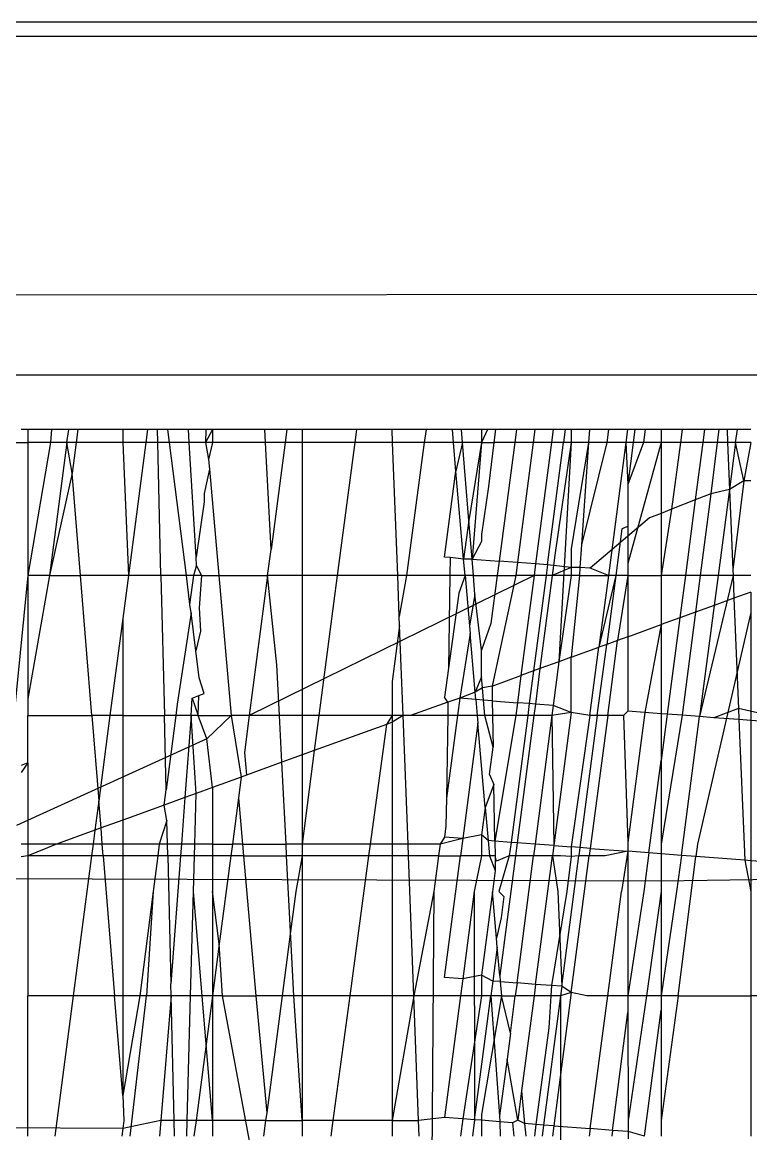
# Model space of a CAD drawing. Extents: x -24961 to 905641, y -154323 to 635957.
# Drawn here: x 437971.233 to 437974.488, y -143403.952 to -143398.983 of the extents above; entities that cross this region are included whole.
import ezdxf

# ---------------------------------------------------------------- set-up
doc = ezdxf.new("R2010")
doc.units = 0
doc.header["$LTSCALE"] = 1000
doc.header["$MEASUREMENT"] = 0

msp = doc.modelspace()

# ---------------------------------------------------------------- linework, layer by layer
for p, q in [((437979.5316, -143398.9833), (437951.9425, -143398.9833)), ((437976.3772, -143399.0477), (437951.8432, -143399.0477)), ((437976.4369, -143400.1998), (437950.0979, -143400.2167)), ((437976.4644, -143400.561), (437949.4643, -143400.561)), ((437971.2572, -143400.8037), (437971.228, -143400.8037)), ((437971.2572, -143400.8037), (437971.2572, -143400.8615)), ((437971.3636, -143400.8037), (437971.2572, -143400.8037)), ((437971.3636, -143400.8037), (437971.3584, -143400.8615)), ((437971.44, -143400.8037), (437971.3636, -143400.8037)), ((437971.4324, -143400.8615), (437971.44, -143400.8037)), ((437971.4815, -143400.8037), (437971.44, -143400.8037)), ((437971.4815, -143400.8037), (437971.4739, -143400.8615)), ((437971.6815, -143400.8037), (437971.4815, -143400.8037)), ((437971.6815, -143400.8037), (437971.6815, -143400.8615)), ((437971.7926, -143400.8037), (437971.6815, -143400.8037)), ((437971.7926, -143400.8037), (437971.785, -143400.8615)), ((437971.8364, -143400.8037), (437971.7926, -143400.8037)), ((437971.8378, -143400.8615), (437971.8364, -143400.8037)), ((437971.8835, -143400.8037), (437971.8364, -143400.8037)), ((437971.8908, -143400.8615), (437971.8835, -143400.8037)), ((437971.975, -143400.8037), (437971.8835, -143400.8037)), ((437971.9785, -143400.8615), (437971.975, -143400.8037)), ((437972.0535, -143400.8037), (437971.975, -143400.8037)), ((437972.0535, -143400.8037), (437972.052, -143400.8615)), ((437972.0825, -143400.8037), (437972.052, -143400.8615)), ((437972.0825, -143400.8037), (437972.0535, -143400.8037)), ((437972.0825, -143400.8037), (437972.0825, -143400.8615)), ((437972.317, -143400.8037), (437972.0825, -143400.8037)), ((437972.3199, -143400.8615), (437972.317, -143400.8037)), ((437972.4148, -143400.8037), (437972.317, -143400.8037)), ((437972.4148, -143400.8037), (437972.4072, -143400.8615)), ((437972.4834, -143400.8037), (437972.4148, -143400.8037)), ((437972.7259, -143400.8037), (437972.4834, -143400.8037)), ((437972.4834, -143400.8037), (437972.4834, -143400.8615)), ((437972.7259, -143400.8037), (437972.7183, -143400.8615)), ((437972.8856, -143400.8037), (437972.7259, -143400.8037)), ((437972.8878, -143400.8615), (437972.8856, -143400.8037)), ((437973.037, -143400.8037), (437972.8856, -143400.8037)), ((437973.037, -143400.8037), (437973.0292, -143400.8615)), ((437973.1546, -143400.8037), (437973.037, -143400.8037)), ((437973.1597, -143400.8615), (437973.1546, -143400.8037)), ((437973.1957, -143400.8037), (437973.1546, -143400.8037)), ((437973.2004, -143400.8615), (437973.1957, -143400.8037)), ((437973.2853, -143400.8037), (437973.1957, -143400.8037)), ((437973.2853, -143400.8037), (437973.2853, -143400.8615)), ((437973.3117, -143400.8037), (437973.2853, -143400.8037)), ((437973.3117, -143400.8037), (437973.2853, -143400.8615)), ((437973.3481, -143400.8037), (437973.3117, -143400.8037)), ((437973.3481, -143400.8037), (437973.3404, -143400.8615)), ((437973.441, -143400.8037), (437973.3481, -143400.8037)), ((437973.441, -143400.8037), (437973.4334, -143400.8615)), ((437973.5233, -143400.8037), (437973.441, -143400.8037)), ((437973.5233, -143400.8037), (437973.5157, -143400.8615)), ((437973.6055, -143400.8037), (437973.5233, -143400.8037)), ((437973.6055, -143400.8037), (437973.5979, -143400.8615)), ((437973.6592, -143400.8037), (437973.6055, -143400.8037)), ((437973.6592, -143400.8037), (437973.6516, -143400.8615)), ((437973.6862, -143400.8037), (437973.6592, -143400.8037)), ((437973.6862, -143400.8037), (437973.6862, -143400.8615)), ((437973.7668, -143400.8037), (437973.6862, -143400.8037)), ((437973.7668, -143400.8037), (437973.7629, -143400.8615)), ((437973.8523, -143400.8037), (437973.7668, -143400.8037)), ((437973.8523, -143400.8037), (437973.8447, -143400.8615)), ((437973.9378, -143400.8037), (437973.8523, -143400.8037)), ((437973.9378, -143400.8037), (437973.9302, -143400.8615)), ((437973.9703, -143400.8037), (437973.9378, -143400.8037)), ((437973.9703, -143400.8037), (437973.9627, -143400.8615)), ((437974.0168, -143400.8037), (437973.9703, -143400.8037)), ((437974.0168, -143400.8037), (437974.0092, -143400.8615)), ((437974.0871, -143400.8037), (437974.0168, -143400.8037)), ((437974.0871, -143400.8037), (437974.0871, -143400.8615)), ((437974.1813, -143400.8037), (437974.0871, -143400.8037)), ((437974.1813, -143400.8037), (437974.1737, -143400.8615)), ((437974.2815, -143400.8037), (437974.1813, -143400.8037)), ((437974.2815, -143400.8037), (437974.2739, -143400.8615)), ((437974.3458, -143400.8037), (437974.2815, -143400.8037)), ((437974.3458, -143400.8037), (437974.3384, -143400.8615)), ((437974.3819, -143400.8037), (437974.3458, -143400.8037)), ((437974.3819, -143400.8037), (437974.3843, -143400.8615)), ((437974.4281, -143400.8037), (437974.3819, -143400.8037)), ((437974.4205, -143400.8615), (437974.4281, -143400.8037)), ((437974.488, -143400.8037), (437974.4281, -143400.8037)), ((437971.1989, -143400.8615), (437971.2572, -143400.8615)), ((437971.2572, -143400.8615), (437971.2572, -143401.4569)), ((437971.3584, -143400.8615), (437971.2572, -143401.4569)), ((437971.3584, -143400.8615), (437971.2572, -143400.8615)), ((437971.4324, -143400.8615), (437971.3541, -143401.4569)), ((437971.4324, -143400.8615), (437971.3584, -143400.8615)), ((437971.4559, -143400.9989), (437971.4324, -143400.8615)), ((437971.4739, -143400.8615), (437971.4324, -143400.8615)), ((437971.4739, -143400.8615), (437971.4559, -143400.9989)), ((437971.6815, -143400.8615), (437971.4739, -143400.8615)), ((437971.6815, -143400.8615), (437971.7068, -143401.4569)), ((437971.785, -143400.8615), (437971.6815, -143400.8615)), ((437971.785, -143400.8615), (437971.7068, -143401.4569)), ((437971.8378, -143400.8615), (437971.785, -143400.8615)), ((437971.8523, -143401.4569), (437971.8378, -143400.8615)), ((437971.8908, -143400.8615), (437971.8378, -143400.8615)), ((437971.9659, -143401.4569), (437971.8908, -143400.8615)), ((437971.9785, -143400.8615), (437971.8908, -143400.8615)), ((437972.0092, -143401.3744), (437971.9785, -143400.8615)), ((437972.052, -143400.8615), (437971.9785, -143400.8615)), ((437972.052, -143400.8615), (437972.0653, -143400.9375)), ((437972.0825, -143400.8615), (437972.052, -143400.8615)), ((437972.0825, -143400.8615), (437972.0653, -143400.9375)), ((437972.3199, -143400.8615), (437972.0825, -143400.8615)), ((437972.3443, -143401.3409), (437972.3199, -143400.8615)), ((437972.4072, -143400.8615), (437972.3199, -143400.8615)), ((437972.4072, -143400.8615), (437972.3443, -143401.3409)), ((437972.4834, -143400.8615), (437972.4072, -143400.8615)), ((437972.4834, -143400.8615), (437972.4834, -143401.4569)), ((437972.7183, -143400.8615), (437972.4834, -143400.8615)), ((437972.7183, -143400.8615), (437972.6402, -143401.4569)), ((437972.8878, -143400.8615), (437972.7183, -143400.8615)), ((437972.9106, -143401.4569), (437972.8878, -143400.8615)), ((437973.0292, -143400.8615), (437972.8878, -143400.8615)), ((437973.0292, -143400.8615), (437972.9491, -143401.4569)), ((437973.1597, -143400.8615), (437973.0292, -143400.8615)), ((437973.1708, -143400.9899), (437973.1597, -143400.8615)), ((437973.2004, -143400.8615), (437973.1597, -143400.8615)), ((437973.2004, -143400.8615), (437973.1708, -143400.9899)), ((437973.2287, -143401.2114), (437973.2004, -143400.8615)), ((437973.2853, -143400.8615), (437973.2004, -143400.8615)), ((437973.2853, -143400.8615), (437973.2287, -143401.2114)), ((437973.2853, -143400.8615), (437973.2427, -143401.3835)), ((437973.2853, -143400.8615), (437973.3404, -143400.8615)), ((437973.3404, -143400.8615), (437973.3162, -143401.0582)), ((437973.4334, -143400.8615), (437973.3404, -143400.8615)), ((437973.4334, -143400.8615), (437973.3637, -143401.3927)), ((437973.5157, -143400.8615), (437973.4334, -143400.8615)), ((437973.5157, -143400.8615), (437973.4451, -143401.399)), ((437973.5979, -143400.8615), (437973.5157, -143400.8615)), ((437973.5979, -143400.8615), (437973.5265, -143401.4052)), ((437973.5797, -143401.4093), (437973.6516, -143400.8615)), ((437973.6516, -143400.8615), (437973.5979, -143400.8615)), ((437973.6862, -143400.8615), (437973.6125, -143401.3662)), ((437973.6862, -143400.8615), (437973.6311, -143401.842)), ((437973.6862, -143400.8615), (437973.6516, -143400.8615)), ((437973.7629, -143400.8615), (437973.6862, -143401.3371)), ((437973.7629, -143400.8615), (437973.6862, -143400.8615)), ((437973.8447, -143400.8615), (437973.7318, -143401.3191)), ((437973.7629, -143400.8615), (437973.7318, -143401.3191)), ((437973.8447, -143400.8615), (437973.7629, -143400.8615)), ((437973.9302, -143400.8615), (437973.8447, -143400.8615)), ((437973.9302, -143400.8615), (437973.8517, -143401.4569)), ((437973.9302, -143400.8615), (437973.938, -143401.0503)), ((437973.9627, -143400.8615), (437973.9302, -143400.8615)), ((437973.9627, -143400.8615), (437973.938, -143401.0503)), ((437974.0092, -143400.8615), (437973.938, -143401.0503)), ((437974.0871, -143400.8615), (437973.9381, -143401.4026)), ((437974.0092, -143400.8615), (437973.9627, -143400.8615)), ((437974.0871, -143400.8615), (437974.0092, -143400.8615)), ((437974.0871, -143400.8615), (437974.0871, -143401.1791)), ((437974.1737, -143400.8615), (437974.0871, -143400.8615)), ((437974.1737, -143400.8615), (437974.1345, -143401.1604)), ((437974.2739, -143400.8615), (437974.1737, -143400.8615)), ((437974.2739, -143400.8615), (437974.2401, -143401.1187)), ((437974.3384, -143400.8615), (437974.2739, -143400.8615)), ((437974.3384, -143400.8615), (437974.3089, -143401.0916)), ((437974.3843, -143400.8615), (437974.3384, -143400.8615)), ((437974.3843, -143400.8615), (437974.3929, -143401.0716)), ((437974.4205, -143400.8615), (437974.3843, -143400.8615)), ((437974.4205, -143400.8615), (437974.3929, -143401.0716)), ((437974.457, -143401.0332), (437974.4205, -143400.8615)), ((437974.488, -143400.8615), (437974.4205, -143400.8615)), ((437974.488, -143400.8615), (437974.457, -143401.0332)), ((437972.0653, -143400.9375), (437972.0692, -143400.9815)), ((437971.4559, -143400.9989), (437971.3541, -143401.4569)), ((437971.493, -143401.4569), (437971.4559, -143400.9989)), ((437972.0692, -143400.9815), (437972.0458, -143401.0895)), ((437972.0692, -143400.9815), (437972.111, -143401.4569)), ((437973.1194, -143401.374), (437973.1708, -143400.9899)), ((437973.2049, -143401.3833), (437973.1708, -143400.9899)), ((437973.3162, -143401.0582), (437973.2853, -143401.2741)), ((437973.938, -143401.0503), (437973.9381, -143401.2378)), ((437974.457, -143401.0332), (437974.3929, -143401.0716)), ((437974.457, -143401.0332), (437974.4076, -143401.4312)), ((437974.488, -143401.0332), (437974.457, -143401.0332)), ((437972.0458, -143401.0895), (437972.0448, -143401.1277)), ((437974.3089, -143401.0916), (437974.2401, -143401.1187)), ((437974.3089, -143401.0916), (437974.2621, -143401.4569)), ((437974.3929, -143401.0716), (437974.3089, -143401.0916)), ((437974.3929, -143401.0716), (437974.3423, -143401.4569)), ((437974.3929, -143401.0716), (437974.4076, -143401.4312)), ((437972.0448, -143401.1277), (437972.0092, -143401.3744)), ((437974.1345, -143401.1604), (437974.0871, -143401.4569)), ((437974.1345, -143401.1604), (437974.0871, -143401.1791)), ((437974.2401, -143401.1187), (437974.1345, -143401.1604)), ((437974.2401, -143401.1187), (437974.1957, -143401.4569)), ((437973.2287, -143401.2114), (437973.2049, -143401.3833)), ((437973.2427, -143401.3835), (437973.2287, -143401.2114)), ((437974.0352, -143401.1995), (437973.7708, -143401.4239)), ((437974.0871, -143401.1791), (437974.0352, -143401.1995)), ((437974.0871, -143401.1791), (437974.0871, -143401.4569)), ((437973.912, -143401.2481), (437973.8846, -143401.4569)), ((437973.9381, -143401.2378), (437973.912, -143401.2481)), ((437973.9381, -143401.2378), (437973.9381, -143401.4026)), ((437973.2853, -143401.3049), (437973.2427, -143401.3835)), ((437973.2853, -143401.2741), (437973.2853, -143401.3049)), ((437972.3291, -143401.4569), (437972.3443, -143401.3409)), ((437973.6862, -143401.3371), (437973.6862, -143401.4207)), ((437973.7318, -143401.3191), (437973.7249, -143401.4204)), ((437971.9987, -143401.4569), (437972.0116, -143401.4131)), ((437972.0116, -143401.4131), (437972.0092, -143401.3744)), ((437972.0116, -143401.4131), (437972.0336, -143401.4569)), ((437973.1453, -143401.376), (437973.1194, -143401.374)), ((437973.1453, -143401.376), (437973.144, -143401.4569)), ((437973.2049, -143401.3833), (437973.1453, -143401.376)), ((437973.2113, -143401.4569), (437973.2049, -143401.3833)), ((437973.2427, -143401.3835), (437973.2049, -143401.3833)), ((437973.2486, -143401.4569), (437973.2427, -143401.3835)), ((437973.2427, -143401.3835), (437973.3637, -143401.3927)), ((437973.3637, -143401.3927), (437973.3553, -143401.4569)), ((437973.4451, -143401.399), (437973.3637, -143401.3927)), ((437973.4451, -143401.399), (437973.4375, -143401.4569)), ((437973.5265, -143401.4052), (437973.4451, -143401.399)), ((437973.5265, -143401.4052), (437973.5198, -143401.4569)), ((437973.5797, -143401.4093), (437973.5265, -143401.4052)), ((437973.5797, -143401.4093), (437973.5735, -143401.4569)), ((437973.6066, -143401.4113), (437973.5797, -143401.4093)), ((437973.6066, -143401.4113), (437973.6007, -143401.4569)), ((437973.6125, -143401.3662), (437973.6066, -143401.4113)), ((437973.6862, -143401.4207), (437973.6066, -143401.4113)), ((437973.9381, -143401.4026), (437973.9382, -143401.4569)), ((437971.2572, -143401.4569), (437971.1704, -143402.3291)), ((437971.2572, -143401.4569), (437971.2572, -143402.0078)), ((437971.3541, -143401.4569), (437971.2572, -143402.0078)), ((437971.3541, -143401.4569), (437971.2572, -143401.4569)), ((437971.3541, -143401.4569), (437971.493, -143401.4569)), ((437971.7068, -143401.4569), (437971.493, -143401.4569)), ((437971.5438, -143402.0833), (437971.493, -143401.4569)), ((437971.7068, -143401.4569), (437971.6815, -143401.6496)), ((437971.8523, -143401.4569), (437971.7068, -143401.4569)), ((437971.9659, -143401.4569), (437971.8523, -143401.4569)), ((437971.8523, -143401.4569), (437971.8677, -143402.0833)), ((437971.9821, -143401.5857), (437971.9659, -143401.4569)), ((437971.9987, -143401.4569), (437971.9659, -143401.4569)), ((437971.9821, -143401.5857), (437971.9987, -143401.4569)), ((437972.0336, -143401.4569), (437971.9987, -143401.4569)), ((437972.0336, -143401.4569), (437972.0228, -143401.6009)), ((437972.0336, -143401.4569), (437972.111, -143401.4569)), ((437972.111, -143401.4569), (437972.3291, -143401.4569)), ((437972.111, -143401.4569), (437972.1661, -143402.0833)), ((437973.5198, -143401.4569), (437972.2468, -143402.0833)), ((437972.3291, -143401.4569), (437972.2468, -143402.0833)), ((437972.3705, -143401.8559), (437972.3291, -143401.4569)), ((437972.4834, -143401.4569), (437972.3291, -143401.4569)), ((437972.6402, -143401.4569), (437972.4834, -143401.4569)), ((437972.4834, -143401.4569), (437972.4834, -143402.0833)), ((437972.6402, -143401.4569), (437972.5579, -143402.0833)), ((437972.9106, -143401.4569), (437972.6402, -143401.4569)), ((437972.9176, -143401.6402), (437972.9106, -143401.4569)), ((437972.9491, -143401.4569), (437972.9106, -143401.4569)), ((437972.9491, -143401.4569), (437972.9176, -143401.6402)), ((437973.144, -143401.4569), (437972.9491, -143401.4569)), ((437973.144, -143401.4569), (437973.1372, -143401.8717)), ((437973.2113, -143401.4569), (437973.144, -143401.4569)), ((437973.2113, -143401.4569), (437973.1839, -143401.5352)), ((437973.2486, -143401.4569), (437973.2113, -143401.4569)), ((437973.2113, -143401.4569), (437973.2308, -143401.6815)), ((437973.2555, -143401.542), (437973.2486, -143401.4569)), ((437973.2486, -143401.4569), (437973.3553, -143401.4569)), ((437973.3553, -143401.4569), (437973.327, -143401.6717)), ((437973.4375, -143401.4569), (437973.332, -143401.9507)), ((437973.3553, -143401.4569), (437973.4375, -143401.4569)), ((437973.5198, -143401.4569), (437973.4375, -143401.4569)), ((437973.5198, -143401.4569), (437973.4611, -143401.9038)), ((437973.5735, -143401.4569), (437973.5175, -143401.8833)), ((437973.5735, -143401.4569), (437973.5198, -143401.4569)), ((437973.6007, -143401.4569), (437973.5462, -143401.8729)), ((437973.6007, -143401.4569), (437973.5735, -143401.4569)), ((437973.6862, -143401.4207), (437973.6007, -143401.4569)), ((437973.6862, -143401.4569), (437973.6007, -143401.4569)), ((437973.6862, -143401.4569), (437973.6311, -143401.842)), ((437973.7249, -143401.4204), (437973.6862, -143401.4207)), ((437973.6862, -143401.4207), (437973.6862, -143401.4569)), ((437973.7225, -143401.4569), (437973.6862, -143401.822)), ((437973.7225, -143401.4569), (437973.6862, -143401.4569)), ((437973.7249, -143401.4204), (437973.7225, -143401.4569)), ((437973.7225, -143401.4569), (437973.8517, -143401.4569)), ((437973.7708, -143401.4239), (437973.7249, -143401.4204)), ((437973.8517, -143401.4569), (437973.7708, -143401.4239)), ((437973.8517, -143401.4569), (437973.8095, -143401.7773)), ((437973.8846, -143401.4569), (437973.8095, -143401.7773)), ((437973.8846, -143401.4569), (437973.8442, -143401.7647)), ((437973.8846, -143401.4569), (437973.8517, -143401.4569)), ((437973.9382, -143401.4569), (437973.8846, -143401.4569)), ((437973.9382, -143401.4569), (437973.8929, -143401.7469)), ((437973.9382, -143401.4569), (437973.9383, -143401.7305)), ((437973.9382, -143401.4569), (437974.0871, -143401.4569)), ((437974.1957, -143401.4569), (437974.0871, -143401.4569)), ((437974.0871, -143401.4569), (437974.0871, -143401.6764)), ((437974.1957, -143401.4569), (437974.1708, -143401.646)), ((437974.2621, -143401.4569), (437974.1957, -143401.4569)), ((437974.2621, -143401.4569), (437974.2412, -143401.6205)), ((437974.4087, -143401.4569), (437974.2594, -143402.0877)), ((437974.3423, -143401.4569), (437974.2621, -143401.4569)), ((437974.3423, -143401.4569), (437974.3248, -143401.5901)), ((437974.4087, -143401.4569), (437974.3423, -143401.4569)), ((437974.4076, -143401.4312), (437974.4087, -143401.4569)), ((437974.4087, -143401.4569), (437974.4128, -143401.5581)), ((437974.488, -143401.4569), (437974.4087, -143401.4569)), ((437973.1839, -143401.5352), (437973.1372, -143401.8717)), ((437973.2555, -143401.542), (437973.2308, -143401.6815)), ((437973.2853, -143401.7901), (437973.2555, -143401.542)), ((437974.4128, -143401.5581), (437974.3248, -143401.5901)), ((437974.488, -143401.5308), (437974.4128, -143401.5581)), ((437974.4128, -143401.5581), (437974.4331, -143402.0518)), ((437974.488, -143401.5308), (437974.488, -143401.6216)), ((437971.987, -143401.6243), (437971.9821, -143401.5857)), ((437972.0228, -143401.6009), (437972.0291, -143401.7062)), ((437974.3248, -143401.5901), (437974.2412, -143401.6205)), ((437974.3248, -143401.5901), (437974.2594, -143402.0877)), ((437971.6815, -143401.6496), (437971.6246, -143402.0833)), ((437971.6815, -143401.6496), (437971.6815, -143402.0833)), ((437971.987, -143401.6243), (437971.9249, -143402.0316)), ((437972.0084, -143401.7938), (437971.987, -143401.6243)), ((437972.9191, -143401.6801), (437972.9176, -143401.6402)), ((437974.1708, -143401.646), (437974.0871, -143401.6764)), ((437974.1708, -143401.646), (437974.1143, -143402.0766)), ((437974.2412, -143401.6205), (437974.1708, -143401.646)), ((437974.2412, -143401.6205), (437974.1821, -143402.0818)), ((437974.488, -143401.6216), (437974.2504, -143402.6577)), ((437974.488, -143401.6216), (437974.488, -143402.1052)), ((437972.0291, -143401.7062), (437972.0084, -143401.7938)), ((437972.9191, -143401.6801), (437972.8854, -143401.9303)), ((437972.9345, -143402.0833), (437972.9191, -143401.6801)), ((437973.2308, -143401.6815), (437973.2337, -143401.7154)), ((437973.327, -143401.6717), (437973.2853, -143401.7901)), ((437973.9383, -143401.7305), (437974.0871, -143401.6764)), ((437974.0871, -143401.6764), (437974.0151, -143402.069)), ((437974.0871, -143401.6764), (437974.0871, -143402.0745)), ((437973.2337, -143401.7154), (437973.1875, -143402.0056)), ((437973.2565, -143401.9781), (437973.2337, -143401.7154)), ((437973.8929, -143401.7469), (437973.8442, -143401.7647)), ((437973.8488, -143402.0833), (437973.8929, -143401.7469)), ((437973.9383, -143401.7305), (437973.8929, -143401.7469)), ((437973.9383, -143401.7305), (437973.9385, -143402.0631)), ((437972.0235, -143401.9138), (437972.0084, -143401.7938)), ((437973.2853, -143401.9094), (437973.2853, -143401.7901)), ((437973.6862, -143401.822), (437973.8095, -143401.7773)), ((437973.7691, -143402.0833), (437973.8095, -143401.7773)), ((437973.8023, -143402.0833), (437973.8442, -143401.7647)), ((437973.8442, -143401.7647), (437973.8095, -143401.7773)), ((437972.382, -143402.0833), (437972.3705, -143401.8559)), ((437973.6311, -143401.842), (437973.5462, -143401.8729)), ((437973.6311, -143401.842), (437973.6056, -143402.0376)), ((437973.6862, -143401.822), (437973.6311, -143401.842)), ((437973.6862, -143402.0687), (437973.6862, -143401.822)), ((437973.1372, -143401.8717), (437973.1194, -143402.0004)), ((437973.2853, -143401.9094), (437973.2565, -143401.9781)), ((437973.2893, -143401.9593), (437973.2853, -143401.9094)), ((437973.332, -143401.9507), (437973.4611, -143401.9038)), ((437973.4611, -143401.9038), (437973.4451, -143402.0254)), ((437973.5175, -143401.8833), (437973.4611, -143401.9038)), ((437973.5175, -143401.8833), (437973.4983, -143402.0294)), ((437973.5462, -143401.8729), (437973.5175, -143401.8833)), ((437973.5462, -143401.8729), (437973.5254, -143402.0315)), ((437972.0458, -143401.9839), (437972.0235, -143401.9138)), ((437972.8854, -143401.9303), (437972.8854, -143402.0833)), ((437973.2893, -143401.9593), (437973.2565, -143401.9781)), ((437973.332, -143401.9507), (437973.2893, -143401.9593)), ((437973.2937, -143402.0138), (437973.2893, -143401.9593)), ((437973.332, -143401.9507), (437973.3331, -143402.0168)), ((437971.2572, -143402.0078), (437971.2572, -143402.0833)), ((437971.9867, -143402.0833), (437971.9926, -143402.0049)), ((437971.9926, -143402.0049), (437972.0214, -143401.9935)), ((437971.9926, -143402.0049), (437972.0189, -143402.0833)), ((437972.0189, -143402.0833), (437972.0214, -143401.9935)), ((437972.0214, -143401.9935), (437972.0458, -143401.9839)), ((437973.1348, -143402.0223), (437973.1194, -143402.0004)), ((437973.1875, -143402.0056), (437973.1348, -143402.0223)), ((437973.1875, -143402.0056), (437973.1771, -143402.0833)), ((437973.2565, -143401.9781), (437973.1875, -143402.0056)), ((437973.2594, -143402.0111), (437973.1875, -143402.0056)), ((437973.2594, -143402.0111), (437973.2565, -143401.9781)), ((437973.2594, -143402.0111), (437973.2656, -143402.0833)), ((437973.2937, -143402.0138), (437973.2594, -143402.0111)), ((437971.9249, -143402.0316), (437971.9183, -143402.0833)), ((437973.1348, -143402.0223), (437972.967, -143402.0833)), ((437973.1348, -143402.0223), (437973.1338, -143402.0833)), ((437973.3331, -143402.0168), (437973.2937, -143402.0138)), ((437973.2993, -143402.0833), (437973.2937, -143402.0138)), ((437973.3331, -143402.0168), (437973.3343, -143402.0833)), ((437973.3331, -143402.0168), (437973.4451, -143402.0254)), ((437973.4451, -143402.0254), (437973.4375, -143402.0833)), ((437973.4983, -143402.0294), (437973.4451, -143402.0254)), ((437973.4983, -143402.0294), (437973.4912, -143402.0833)), ((437973.5254, -143402.0315), (437973.4983, -143402.0294)), ((437973.5254, -143402.0315), (437973.5186, -143402.0833)), ((437973.6056, -143402.0376), (437973.5254, -143402.0315)), ((437973.6056, -143402.0376), (437973.5996, -143402.0833)), ((437973.6862, -143402.0687), (437973.6056, -143402.0376)), ((437974.4331, -143402.0518), (437974.3228, -143402.0925)), ((437974.4331, -143402.0518), (437974.4351, -143402.1011)), ((437974.5707, -143402.0833), (437974.4331, -143402.0518)), ((437971.2572, -143402.2948), (437971.2572, -143402.0833)), ((437971.2572, -143402.0833), (437971.5438, -143402.0833)), ((437971.6246, -143402.0833), (437971.5438, -143402.0833)), ((437971.5438, -143402.0833), (437971.5747, -143402.4634)), ((437971.6246, -143402.0833), (437971.5747, -143402.4634)), ((437971.6815, -143402.0833), (437971.6246, -143402.0833)), ((437971.6815, -143402.0833), (437971.6815, -143402.5502)), ((437971.6815, -143402.0833), (437971.8677, -143402.0833)), ((437971.8758, -143402.4146), (437971.8677, -143402.0833)), ((437971.9183, -143402.0833), (437971.8677, -143402.0833)), ((437971.9183, -143402.0833), (437971.8758, -143402.4146)), ((437971.9867, -143402.0833), (437971.9183, -143402.0833)), ((437971.9867, -143402.0833), (437971.9593, -143402.4493)), ((437972.0095, -143402.431), (437971.9867, -143402.0833)), ((437972.0189, -143402.0833), (437971.9867, -143402.0833)), ((437972.0579, -143402.1862), (437972.0189, -143402.0833)), ((437972.0189, -143402.0833), (437972.1661, -143402.0833)), ((437972.1661, -143402.0833), (437972.0579, -143402.1862)), ((437972.1661, -143402.0833), (437972.2107, -143402.358)), ((437972.2468, -143402.0833), (437972.1661, -143402.0833)), ((437972.2468, -143402.0833), (437972.2252, -143402.2478)), ((437972.382, -143402.0833), (437972.2468, -143402.0833)), ((437972.3926, -143402.2919), (437972.382, -143402.0833)), ((437972.4834, -143402.0833), (437972.382, -143402.0833)), ((437972.4834, -143402.0833), (437972.4834, -143402.2589)), ((437972.5579, -143402.0833), (437972.4834, -143402.0833)), ((437972.5579, -143402.0833), (437972.5374, -143402.2393)), ((437972.8854, -143402.0833), (437972.5579, -143402.0833)), ((437972.8854, -143402.0833), (437972.8596, -143402.1223)), ((437972.8854, -143402.0833), (437972.8854, -143402.1129)), ((437972.9345, -143402.0833), (437972.8854, -143402.0833)), ((437972.9345, -143402.0833), (437972.8854, -143402.1129)), ((437972.9564, -143402.6577), (437972.9345, -143402.0833)), ((437972.967, -143402.0833), (437972.9345, -143402.0833)), ((437973.1338, -143402.0833), (437972.967, -143402.0833)), ((437973.1771, -143402.0833), (437973.1278, -143402.4523)), ((437973.1338, -143402.0833), (437973.1278, -143402.4523)), ((437973.1771, -143402.0833), (437973.1338, -143402.0833)), ((437973.2656, -143402.0833), (437973.1771, -143402.0833)), ((437973.2656, -143402.0833), (437973.2686, -143402.117)), ((437973.2993, -143402.0833), (437973.2656, -143402.0833)), ((437973.3368, -143402.2238), (437973.2993, -143402.0833)), ((437973.3343, -143402.0833), (437973.2993, -143402.0833)), ((437973.3343, -143402.0833), (437973.3368, -143402.2238)), ((437973.4375, -143402.0833), (437973.3343, -143402.0833)), ((437973.4375, -143402.0833), (437973.3442, -143402.644)), ((437973.4912, -143402.0833), (437973.4169, -143402.6496)), ((437973.4912, -143402.0833), (437973.4375, -143402.0833)), ((437973.5186, -143402.0833), (437973.4442, -143402.6517)), ((437973.5186, -143402.0833), (437973.4912, -143402.0833)), ((437973.5996, -143402.0833), (437973.5186, -143402.0833)), ((437973.5996, -143402.0833), (437973.5245, -143402.6578)), ((437973.6862, -143402.0687), (437973.5996, -143402.0833)), ((437973.5996, -143402.0833), (437973.608, -143402.6642)), ((437973.6862, -143402.0687), (437973.608, -143402.6642)), ((437973.7691, -143402.0833), (437973.6862, -143402.0687)), ((437973.7691, -143402.0833), (437973.6862, -143402.6702)), ((437973.8023, -143402.0833), (437973.7249, -143402.6732)), ((437973.8023, -143402.0833), (437973.7691, -143402.0833)), ((437973.8488, -143402.0833), (437973.7708, -143402.6767)), ((437973.8488, -143402.0833), (437973.8023, -143402.0833)), ((437973.9192, -143402.0833), (437973.8488, -143402.0833)), ((437973.9385, -143402.0631), (437973.9192, -143402.0833)), ((437973.9192, -143402.0833), (437973.9388, -143402.6503)), ((437974.0151, -143402.069), (437973.9385, -143402.0631)), ((437974.0151, -143402.069), (437973.9388, -143402.6503)), ((437974.0871, -143402.0745), (437974.0151, -143402.069)), ((437974.0871, -143402.0745), (437974.0871, -143402.2837)), ((437974.1143, -143402.0766), (437974.0871, -143402.0745)), ((437974.1143, -143402.0766), (437974.0871, -143402.2837)), ((437974.1821, -143402.0818), (437974.0871, -143402.6577)), ((437974.1821, -143402.0818), (437974.1143, -143402.0766)), ((437974.178, -143402.7078), (437974.2594, -143402.0877)), ((437974.2594, -143402.0877), (437974.1821, -143402.0818)), ((437974.3228, -143402.0925), (437974.2594, -143402.0877)), ((437974.4351, -143402.1011), (437974.3228, -143402.0925)), ((437974.488, -143402.1052), (437974.4351, -143402.1011)), ((437974.4351, -143402.1011), (437974.4609, -143402.7295)), ((437974.5725, -143402.1116), (437974.488, -143402.1052)), ((437974.488, -143402.1052), (437974.488, -143402.7316)), ((437972.8596, -143402.1223), (437972.5374, -143402.2393)), ((437972.8596, -143402.1223), (437972.7875, -143402.6577)), ((437972.8854, -143402.1129), (437972.8596, -143402.1223)), ((437972.8854, -143402.1129), (437972.8853, -143402.6577)), ((437973.2686, -143402.117), (437973.2008, -143402.6331)), ((437973.3013, -143402.4942), (437973.2686, -143402.117)), ((437972.0579, -143402.1862), (437971.2071, -143402.5744)), ((437972.0825, -143402.4046), (437972.0579, -143402.1862)), ((437972.2252, -143402.2478), (437972.2352, -143402.3491)), ((437972.4834, -143402.2589), (437972.3926, -143402.2919)), ((437972.5374, -143402.2393), (437972.4834, -143402.6577)), ((437972.5374, -143402.2393), (437972.4834, -143402.2589)), ((437972.4834, -143402.2589), (437972.4834, -143402.6577)), ((437973.3207, -143402.3468), (437973.3368, -143402.2238)), ((437971.2572, -143402.2948), (437971.228, -143402.3374)), ((437971.2572, -143402.2948), (437971.228, -143402.3063)), ((437971.2572, -143402.2948), (437971.2572, -143402.6577)), ((437972.3926, -143402.2919), (437972.2352, -143402.3491)), ((437972.4112, -143402.6577), (437972.3926, -143402.2919)), ((437974.0329, -143402.6967), (437974.0871, -143402.2837)), ((437974.0871, -143402.2837), (437974.0871, -143402.6577)), ((437972.2107, -143402.358), (437972.0825, -143402.4046)), ((437972.2107, -143402.358), (437972.1985, -143402.4512)), ((437972.2352, -143402.3491), (437972.2107, -143402.358)), ((437973.3207, -143402.3468), (437973.3398, -143402.3907)), ((437972.0825, -143402.4046), (437972.0095, -143402.431)), ((437972.0825, -143402.4046), (437972.0825, -143402.6577)), ((437973.3398, -143402.3907), (437973.3013, -143402.4942)), ((437973.3442, -143402.644), (437973.3398, -143402.3907)), ((437971.867, -143402.4828), (437971.8758, -143402.4146)), ((437971.9593, -143402.4493), (437971.867, -143402.4828)), ((437971.9593, -143402.4493), (437971.9437, -143402.6577)), ((437972.0095, -143402.431), (437971.9593, -143402.4493)), ((437972.0034, -143402.6577), (437972.0095, -143402.431)), ((437972.1985, -143402.4512), (437972.1714, -143402.6577)), ((437972.1985, -143402.4512), (437972.2167, -143402.6577)), ((437973.1278, -143402.4523), (437973.1257, -143402.5762)), ((437971.5747, -143402.4634), (437971.5574, -143402.5953)), ((437971.5846, -143402.5854), (437971.5747, -143402.4634)), ((437971.867, -143402.4828), (437971.6815, -143402.5502)), ((437971.8791, -143402.5513), (437971.867, -143402.4828)), ((437973.3013, -143402.4942), (437973.2853, -143402.6164)), ((437973.3013, -143402.4942), (437973.3141, -143402.6417)), ((437971.6815, -143402.5502), (437971.5846, -143402.5854)), ((437971.6815, -143402.5502), (437971.6815, -143402.6577)), ((437971.8791, -143402.5513), (437971.8446, -143402.6577)), ((437971.8817, -143402.6577), (437971.8791, -143402.5513)), ((437971.5574, -143402.5953), (437971.3855, -143402.6577)), ((437971.5574, -143402.5953), (437971.5492, -143402.6577)), ((437971.5846, -143402.5854), (437971.5574, -143402.5953)), ((437971.5904, -143402.6577), (437971.5846, -143402.5854)), ((437973.1257, -143402.5762), (437973.1194, -143402.6268)), ((437971.2572, -143402.6577), (437971.228, -143402.6577)), ((437971.2572, -143402.6577), (437971.2572, -143402.7097)), ((437971.3855, -143402.6577), (437971.2572, -143402.7097)), ((437971.3855, -143402.6577), (437971.2572, -143402.6577)), ((437971.5492, -143402.6577), (437971.3855, -143402.6577)), ((437971.5492, -143402.6577), (437971.5423, -143402.7097)), ((437971.5904, -143402.6577), (437971.5492, -143402.6577)), ((437971.5947, -143402.7097), (437971.5904, -143402.6577)), ((437971.6815, -143402.6577), (437971.5904, -143402.6577)), ((437971.6815, -143402.6577), (437971.6815, -143402.7097)), ((437971.8446, -143402.6577), (437971.6815, -143402.6577)), ((437971.8446, -143402.6577), (437971.8379, -143402.7097)), ((437971.8817, -143402.6577), (437971.8446, -143402.6577)), ((437971.883, -143402.7097), (437971.8817, -143402.6577)), ((437971.9437, -143402.6577), (437971.8817, -143402.6577)), ((437971.9437, -143402.6577), (437971.9399, -143402.7097)), ((437972.0034, -143402.6577), (437971.9437, -143402.6577)), ((437972.002, -143402.7097), (437972.0034, -143402.6577)), ((437972.0825, -143402.6577), (437972.0034, -143402.6577)), ((437972.0825, -143402.6577), (437972.0825, -143402.7097)), ((437972.0825, -143402.6577), (437972.1714, -143402.6577)), ((437972.1714, -143402.6577), (437972.1646, -143402.7097)), ((437972.2167, -143402.6577), (437972.1714, -143402.6577)), ((437972.2167, -143402.6577), (437972.2212, -143402.7097)), ((437972.2167, -143402.6577), (437972.4112, -143402.6577)), ((437972.4139, -143402.7097), (437972.4112, -143402.6577)), ((437972.4834, -143402.6577), (437972.4112, -143402.6577)), ((437972.4834, -143402.6577), (437972.4834, -143402.7097)), ((437972.7875, -143402.6577), (437972.4834, -143402.6577)), ((437972.7875, -143402.6577), (437972.7805, -143402.7097)), ((437972.8853, -143402.6577), (437972.7875, -143402.6577)), ((437972.8853, -143402.6577), (437972.8853, -143402.7097)), ((437972.9564, -143402.6577), (437972.8853, -143402.6577)), ((437972.9584, -143402.7097), (437972.9564, -143402.6577)), ((437973.1003, -143402.6577), (437972.9564, -143402.6577)), ((437973.1003, -143402.6577), (437973.0933, -143402.7097)), ((437973.1194, -143402.6268), (437973.1003, -143402.6577)), ((437973.2008, -143402.6331), (437973.1003, -143402.6577)), ((437973.2008, -143402.6331), (437973.1194, -143402.6268)), ((437973.2008, -143402.6331), (437973.1908, -143402.7097)), ((437973.2853, -143402.6164), (437973.2008, -143402.6331)), ((437973.3141, -143402.6417), (437973.2853, -143402.6164)), ((437973.2853, -143402.6164), (437973.2853, -143402.7097)), ((437973.3141, -143402.6417), (437973.32, -143402.7097)), ((437973.3442, -143402.644), (437973.3141, -143402.6417)), ((437973.4169, -143402.6496), (437973.3442, -143402.644)), ((437973.3442, -143402.644), (437973.3454, -143402.7097)), ((437973.4169, -143402.6496), (437973.409, -143402.7097)), ((437973.4442, -143402.6517), (437973.4169, -143402.6496)), ((437973.4442, -143402.6517), (437973.4366, -143402.7097)), ((437973.5245, -143402.6578), (437973.4442, -143402.6517)), ((437973.5245, -143402.6578), (437973.5178, -143402.7097)), ((437973.608, -143402.6642), (437973.5245, -143402.6578)), ((437973.9388, -143402.6503), (437973.9388, -143402.6895)), ((437974.0871, -143402.6577), (437974.0871, -143402.7009)), ((437974.2504, -143402.6577), (437974.2433, -143402.7128)), ((437973.608, -143402.6642), (437973.602, -143402.7097)), ((437973.608, -143402.6642), (437973.6862, -143402.6702)), ((437973.7249, -143402.6732), (437973.6862, -143402.6702)), ((437973.6862, -143402.6702), (437973.6862, -143402.7124)), ((437973.7249, -143402.6732), (437973.7201, -143402.7097)), ((437973.7708, -143402.6767), (437973.7249, -143402.6732)), ((437973.7708, -143402.6767), (437973.7665, -143402.7097)), ((437973.7708, -143402.6767), (437973.9388, -143402.6895)), ((437973.9388, -143402.6895), (437973.837, -143402.7097)), ((437973.9388, -143402.6895), (437973.91, -143402.8698)), ((437974.0329, -143402.6967), (437973.9388, -143402.6895)), ((437973.9388, -143402.6895), (437973.9392, -143403.3361)), ((437974.0329, -143402.6967), (437974.0102, -143402.8698)), ((437974.0871, -143402.7009), (437974.0329, -143402.6967)), ((437974.0871, -143402.7009), (437974.0871, -143402.8229)), ((437974.178, -143402.7078), (437974.0871, -143402.7009)), ((437971.2572, -143402.7097), (437971.228, -143402.7149)), ((437971.5423, -143402.7097), (437971.2572, -143402.7097)), ((437971.2572, -143402.7097), (437971.2572, -143403.3361)), ((437971.5423, -143402.7097), (437971.4601, -143403.3361)), ((437971.5947, -143402.7097), (437971.5423, -143402.7097)), ((437971.6815, -143402.7097), (437971.5947, -143402.7097)), ((437971.5947, -143402.7097), (437971.6455, -143403.3361)), ((437971.8379, -143402.7097), (437971.6815, -143402.7097)), ((437971.6815, -143402.7097), (437971.6815, -143403.3361)), ((437971.8379, -143402.7097), (437971.8174, -143402.8698)), ((437971.883, -143402.7097), (437971.8379, -143402.7097)), ((437971.9399, -143402.7097), (437971.883, -143402.7097)), ((437971.883, -143402.7097), (437971.897, -143403.2823)), ((437971.9399, -143402.7097), (437971.897, -143403.2823)), ((437972.002, -143402.7097), (437971.9399, -143402.7097)), ((437971.9977, -143402.8698), (437972.002, -143402.7097)), ((437972.0825, -143402.7097), (437972.002, -143402.7097)), ((437972.0825, -143402.7097), (437972.0825, -143402.8698)), ((437972.1646, -143402.7097), (437972.0825, -143402.7097)), ((437972.1646, -143402.7097), (437972.1128, -143403.1035)), ((437972.2212, -143402.7097), (437972.1646, -143402.7097)), ((437972.2212, -143402.7097), (437972.4139, -143402.7097)), ((437972.2212, -143402.7097), (437972.2763, -143403.3361)), ((437972.4834, -143402.7097), (437972.4139, -143402.7097)), ((437972.4311, -143403.0488), (437972.4139, -143402.7097)), ((437972.4834, -143402.7097), (437972.4546, -143402.8698)), ((437972.7805, -143402.7097), (437972.4834, -143402.7097)), ((437972.4834, -143402.7097), (437972.4834, -143403.3361)), ((437972.7805, -143402.7097), (437972.6962, -143403.3361)), ((437972.8853, -143402.7097), (437972.7805, -143402.7097)), ((437972.8853, -143402.7097), (437972.8852, -143403.3361)), ((437972.9584, -143402.7097), (437972.8853, -143402.7097)), ((437973.0933, -143402.7097), (437972.9584, -143402.7097)), ((437972.9823, -143403.3361), (437972.9584, -143402.7097)), ((437973.0933, -143402.7097), (437973.072, -143402.8698)), ((437973.0933, -143402.7097), (437973.1908, -143402.7097)), ((437973.1194, -143403.2532), (437973.1908, -143402.7097)), ((437973.2853, -143402.7097), (437973.1908, -143402.7097)), ((437973.2853, -143402.7097), (437973.252, -143402.8698)), ((437973.32, -143402.7097), (437973.2853, -143402.7097)), ((437973.32, -143402.7097), (437973.3466, -143402.7758)), ((437973.3454, -143402.7097), (437973.32, -143402.7097)), ((437973.3454, -143402.7097), (437973.3466, -143402.7758)), ((437973.352, -143402.7342), (437973.3454, -143402.7097)), ((437973.409, -143402.7097), (437973.352, -143402.7342)), ((437973.409, -143402.7097), (437973.363, -143402.8698)), ((437973.4366, -143402.7097), (437973.3665, -143403.2454)), ((437973.4366, -143402.7097), (437973.409, -143402.7097)), ((437973.5178, -143402.7097), (437973.4366, -143402.7097)), ((437973.4435, -143403.278), (437973.5178, -143402.7097)), ((437973.602, -143402.7097), (437973.5178, -143402.7097)), ((437973.5265, -143403.2844), (437973.602, -143402.7097)), ((437973.602, -143402.7097), (437973.6265, -143402.8698)), ((437973.6374, -143402.7097), (437973.602, -143402.7097)), ((437973.6862, -143402.7124), (437973.6374, -143402.7097)), ((437973.6434, -143403.2933), (437973.7201, -143402.7097)), ((437973.6862, -143402.7124), (437973.6654, -143402.8698)), ((437973.7201, -143402.7097), (437973.6862, -143402.7124)), ((437973.6862, -143403.3215), (437973.7665, -143402.7097)), ((437973.7665, -143402.7097), (437973.7201, -143402.7097)), ((437973.837, -143402.7097), (437973.7665, -143402.7097)), ((437974.178, -143402.7078), (437974.1568, -143402.8698)), ((437974.1635, -143403.3361), (437974.2433, -143402.7128)), ((437974.2433, -143402.7128), (437974.178, -143402.7078)), ((437974.4609, -143402.7295), (437974.2433, -143402.7128)), ((437974.4609, -143402.7295), (437974.488, -143402.8698)), ((437974.488, -143402.7316), (437974.4609, -143402.7295)), ((437974.488, -143402.7316), (437974.488, -143402.8698)), ((437974.6131, -143402.7412), (437974.488, -143402.7316)), ((437973.3466, -143402.7758), (437973.334, -143402.8714)), ((437976.7071, -143402.7883), (437974.0871, -143402.8229)), ((437974.0871, -143402.8229), (437970.9612, -143402.8118)), ((437974.0871, -143402.8229), (437974.0871, -143402.8698)), ((437971.8174, -143402.8698), (437971.7575, -143403.3361)), ((437971.8174, -143402.8698), (437971.7878, -143403.3361)), ((437971.9851, -143403.3361), (437971.9977, -143402.8698)), ((437972.0825, -143403.8938), (437971.9977, -143402.8698)), ((437972.0825, -143402.8698), (437972.0823, -143403.3361)), ((437972.1128, -143403.1035), (437972.0825, -143402.8698)), ((437972.4546, -143402.8698), (437972.4311, -143403.0488)), ((437973.072, -143402.8698), (437972.9823, -143403.3361)), ((437973.072, -143402.8698), (437973.0541, -143405.2153)), ((437973.252, -143402.8698), (437973.2008, -143403.2594)), ((437973.252, -143402.8698), (437973.254, -143403.8899)), ((437973.334, -143402.8714), (437973.2853, -143403.2428)), ((437973.3519, -143403.0775), (437973.334, -143402.8714)), ((437973.363, -143402.8698), (437973.3852, -143402.891)), ((437973.3852, -143402.891), (437973.3725, -143402.9873)), ((437973.6654, -143402.8698), (437973.598, -143403.2899)), ((437973.6265, -143402.8698), (437973.6434, -143403.2933)), ((437973.8488, -143403.3361), (437973.91, -143402.8698)), ((437974.0102, -143402.8698), (437973.9392, -143403.3361)), ((437974.0871, -143402.8698), (437974.0214, -143403.3361)), ((437974.0871, -143402.8698), (437974.0871, -143403.3361)), ((437974.1568, -143402.8698), (437974.0871, -143403.3361)), ((437974.488, -143402.8698), (437974.488, -143403.3361)), ((437973.3725, -143402.9873), (437973.3519, -143403.0775)), ((437972.4311, -143403.0488), (437972.3934, -143403.3361)), ((437972.4457, -143403.3361), (437972.4311, -143403.0488)), ((437972.1128, -143403.1035), (437972.0823, -143403.3361)), ((437972.1268, -143403.3361), (437972.1128, -143403.1035)), ((437973.3554, -143403.1177), (437973.3519, -143403.0775)), ((437973.3554, -143403.1177), (437973.3354, -143403.2698)), ((437973.3665, -143403.2454), (437973.3554, -143403.1177)), ((437973.2008, -143403.2594), (437973.1194, -143403.2532)), ((437973.2853, -143403.2428), (437973.2008, -143403.2594)), ((437973.3354, -143403.2698), (437973.2853, -143403.2428)), ((437973.2853, -143403.2428), (437973.2853, -143403.3361)), ((437973.3665, -143403.2454), (437973.3688, -143403.2723)), ((437971.8983, -143403.3361), (437971.897, -143403.2823)), ((437973.2008, -143403.2594), (437973.1908, -143403.3361)), ((437973.3354, -143403.2698), (437973.3267, -143403.3361)), ((437973.3688, -143403.2723), (437973.3354, -143403.2698)), ((437973.3688, -143403.2723), (437973.3743, -143403.3361)), ((437973.3688, -143403.2723), (437973.4435, -143403.278)), ((437973.4435, -143403.278), (437973.4359, -143403.3361)), ((437973.5265, -143403.2844), (437973.4435, -143403.278)), ((437973.5265, -143403.2844), (437973.5198, -143403.3361)), ((437973.598, -143403.2899), (437973.5265, -143403.2844)), ((437973.598, -143403.2899), (437973.5949, -143403.3361)), ((437973.6434, -143403.2933), (437973.598, -143403.2899)), ((437973.6434, -143403.2933), (437973.6378, -143403.3361)), ((437973.6862, -143403.3215), (437973.6434, -143403.2933)), ((437971.4601, -143403.3361), (437971.2572, -143403.3361)), ((437971.2572, -143403.9625), (437971.2572, -143403.3361)), ((437971.4601, -143403.3361), (437971.3778, -143403.9625)), ((437971.6455, -143403.3361), (437971.4601, -143403.3361)), ((437971.6815, -143403.3361), (437971.6455, -143403.3361)), ((437971.6815, -143403.7809), (437971.6455, -143403.3361)), ((437971.7575, -143403.3361), (437971.6815, -143403.3361)), ((437971.6815, -143403.3361), (437971.6815, -143403.7809)), ((437971.7575, -143403.3361), (437971.6815, -143403.7809)), ((437971.7149, -143403.9625), (437971.7878, -143403.3361)), ((437971.7878, -143403.3361), (437971.7575, -143403.3361)), ((437971.8983, -143403.3361), (437971.7878, -143403.3361)), ((437971.8983, -143403.3361), (437971.8512, -143403.8938)), ((437971.912, -143403.8938), (437971.8983, -143403.3361)), ((437971.9851, -143403.3361), (437971.8983, -143403.3361)), ((437971.97, -143403.8938), (437971.9851, -143403.3361)), ((437972.0823, -143403.3361), (437971.9851, -143403.3361)), ((437972.0823, -143403.3361), (437972.0091, -143403.8938)), ((437972.0823, -143403.3361), (437972.0825, -143403.8938)), ((437972.1268, -143403.3361), (437972.0823, -143403.3361)), ((437972.361, -143404.5889), (437972.1268, -143403.3361)), ((437972.1268, -143403.3361), (437972.2763, -143403.3361)), ((437972.2763, -143403.3361), (437972.3248, -143403.8585)), ((437972.3934, -143403.3361), (437972.2763, -143403.3361)), ((437972.3934, -143403.3361), (437972.3248, -143403.8585)), ((437972.4457, -143403.3361), (437972.3934, -143403.3361)), ((437972.4834, -143403.8938), (437972.4457, -143403.3361)), ((437972.4834, -143403.3361), (437972.4457, -143403.3361)), ((437972.4834, -143403.3361), (437972.4834, -143403.8938)), ((437972.6962, -143403.3361), (437972.4834, -143403.3361)), ((437972.6962, -143403.3361), (437972.6212, -143403.8937)), ((437972.8852, -143403.3361), (437972.6962, -143403.3361)), ((437972.9823, -143403.3361), (437972.885, -143403.8937)), ((437972.8852, -143403.3361), (437972.885, -143403.8937)), ((437972.9823, -143403.3361), (437972.8852, -143403.3361)), ((437973.0036, -143403.8937), (437972.9823, -143403.3361)), ((437973.1908, -143403.3361), (437972.9823, -143403.3361)), ((437973.1908, -143403.3361), (437973.1194, -143403.8796)), ((437973.2853, -143403.3361), (437973.1908, -143403.3361)), ((437973.2853, -143403.3361), (437973.2008, -143403.8858)), ((437973.254, -143403.8899), (437973.3267, -143403.3361)), ((437973.3743, -143403.3361), (437973.2853, -143403.8656)), ((437973.3267, -143403.3361), (437973.2853, -143403.3361)), ((437973.3267, -143403.3361), (437973.3659, -143403.8717)), ((437973.3743, -143403.3361), (437973.3267, -143403.3361)), ((437973.4142, -143403.5023), (437973.3743, -143403.3361)), ((437973.3743, -143403.3361), (437973.4359, -143403.3361)), ((437973.4142, -143403.5023), (437973.4359, -143403.3361)), ((437973.5198, -143403.3361), (437973.4359, -143403.3361)), ((437973.5198, -143403.3361), (437973.4641, -143403.7603)), ((437973.5949, -143403.3361), (437973.5198, -143403.3361)), ((437973.6378, -143403.3361), (437973.562, -143403.9135)), ((437973.5949, -143403.3361), (437973.5852, -143403.4782)), ((437973.6378, -143403.3361), (437973.5949, -143403.3361)), ((437973.6862, -143403.3215), (437973.608, -143403.917)), ((437973.6862, -143403.3215), (437973.6378, -143403.3361)), ((437973.6378, -143403.3361), (437973.6394, -143405.693)), ((437973.7548, -143403.3361), (437973.6862, -143403.3215)), ((437973.8488, -143403.3361), (437973.7548, -143403.3361)), ((437973.7708, -143403.9295), (437973.8488, -143403.3361)), ((437973.9392, -143403.3361), (437973.8488, -143403.3361)), ((437973.9392, -143403.3361), (437973.9392, -143403.41)), ((437974.0214, -143403.3361), (437973.9392, -143403.3361)), ((437974.0214, -143403.3361), (437973.9395, -143403.8936)), ((437974.0871, -143403.3361), (437974.0214, -143403.3361)), ((437974.0871, -143403.3361), (437974.0871, -143403.4001)), ((437974.1635, -143403.3361), (437974.0871, -143403.8936)), ((437974.1635, -143403.3361), (437974.0871, -143403.3361)), ((437974.1635, -143403.3361), (437974.488, -143403.3361)), ((437974.6516, -143403.3361), (437974.488, -143403.3361)), ((437974.488, -143403.3361), (437974.488, -143403.9625)), ((437974.0133, -143403.9625), (437974.0871, -143403.4001)), ((437974.0871, -143403.4001), (437974.0871, -143403.8936)), ((437973.87, -143403.9371), (437973.9392, -143403.41)), ((437973.9392, -143403.41), (437973.9395, -143403.8936)), ((437973.4142, -143403.5023), (437973.3989, -143403.6194)), ((437973.5852, -143403.4782), (437973.5282, -143403.9109)), ((437973.3989, -143403.6194), (437973.3659, -143403.8717)), ((437973.4467, -143403.8922), (437973.3989, -143403.6194)), ((437971.6815, -143403.7809), (437971.686, -143403.8938)), ((437973.4641, -143403.7603), (437973.4467, -143403.8922)), ((437973.4641, -143403.7603), (437973.4774, -143403.907)), ((437971.686, -143403.8938), (437971.6815, -143403.9283)), ((437971.8512, -143403.8938), (437971.6815, -143403.9283)), ((437971.8512, -143403.8938), (437971.8461, -143403.9625)), ((437971.912, -143403.8938), (437971.8512, -143403.8938)), ((437971.9136, -143403.9625), (437971.912, -143403.8938)), ((437971.97, -143403.8938), (437971.912, -143403.8938)), ((437971.9681, -143403.9625), (437971.97, -143403.8938)), ((437972.0091, -143403.8938), (437971.97, -143403.8938)), ((437972.0091, -143403.8938), (437972, -143403.9625)), ((437972.0825, -143403.8938), (437972.0091, -143403.8938)), ((437972.0825, -143403.8938), (437972.0825, -143403.9625)), ((437972.3202, -143403.8938), (437972.0825, -143403.8938)), ((437972.3202, -143403.8938), (437972.3112, -143403.9625)), ((437972.3248, -143403.8585), (437972.3202, -143403.8938)), ((437972.3202, -143403.8938), (437972.4834, -143403.8938)), ((437972.6212, -143403.8937), (437972.4834, -143403.8938)), ((437972.4834, -143403.8938), (437972.4834, -143403.9625)), ((437972.6212, -143403.8937), (437972.6119, -143403.9625)), ((437972.885, -143403.8937), (437972.6212, -143403.8937)), ((437972.885, -143403.8937), (437972.885, -143403.9625)), ((437972.885, -143403.8937), (437973.0036, -143403.8937)), ((437973.1194, -143403.8796), (437973.0036, -143403.8937)), ((437973.0062, -143403.9625), (437973.0036, -143403.8937)), ((437973.2008, -143403.8858), (437973.1194, -143403.8796)), ((437973.2008, -143403.8858), (437973.1908, -143403.9625)), ((437973.254, -143403.8899), (437973.2008, -143403.8858)), ((437973.254, -143403.8899), (437973.2445, -143403.9625)), ((437973.2853, -143403.8923), (437973.254, -143403.8899)), ((437973.2853, -143403.8656), (437973.2853, -143403.8923)), ((437973.3664, -143403.8985), (437973.2853, -143403.8923)), ((437973.2853, -143403.8923), (437973.2853, -143403.9625)), ((437973.3659, -143403.8717), (437973.3664, -143403.8985)), ((437973.4235, -143403.9029), (437973.3664, -143403.8985)), ((437973.3664, -143403.8985), (437973.3676, -143403.9625)), ((437973.4467, -143403.8922), (437973.4235, -143403.9029)), ((437973.4774, -143403.907), (437973.4467, -143403.8922)), ((437973.9395, -143403.8936), (437973.9395, -143403.9424)), ((437974.0871, -143403.8936), (437974.0871, -143403.9625)), ((437971.6815, -143403.9283), (437969.7423, -143403.9222)), ((437971.6815, -143403.9283), (437971.6772, -143403.9625)), ((437973.4235, -143403.9029), (437973.4287, -143403.9625)), ((437973.5282, -143403.9109), (437973.4774, -143403.907)), ((437973.4774, -143403.907), (437973.4824, -143403.9625)), ((437973.5282, -143403.9109), (437973.5214, -143403.9625)), ((437973.562, -143403.9135), (437973.5282, -143403.9109)), ((437973.562, -143403.9135), (437973.5556, -143403.9625)), ((437973.608, -143403.917), (437973.562, -143403.9135)), ((437973.608, -143403.917), (437973.602, -143403.9625)), ((437973.608, -143403.917), (437973.7708, -143403.9295)), ((437973.7708, -143403.9295), (437973.7665, -143403.9625)), ((437973.87, -143403.9371), (437973.7708, -143403.9295)), ((437973.87, -143403.9371), (437973.8667, -143403.9625)), ((437973.9395, -143403.9424), (437973.87, -143403.9371)), ((437973.9395, -143403.9424), (437973.9395, -143403.9749)), ((437974.0133, -143403.9625), (437973.9395, -143403.9424))]:
    msp.add_line(p, q)

doc.saveas('drawing.dxf')
